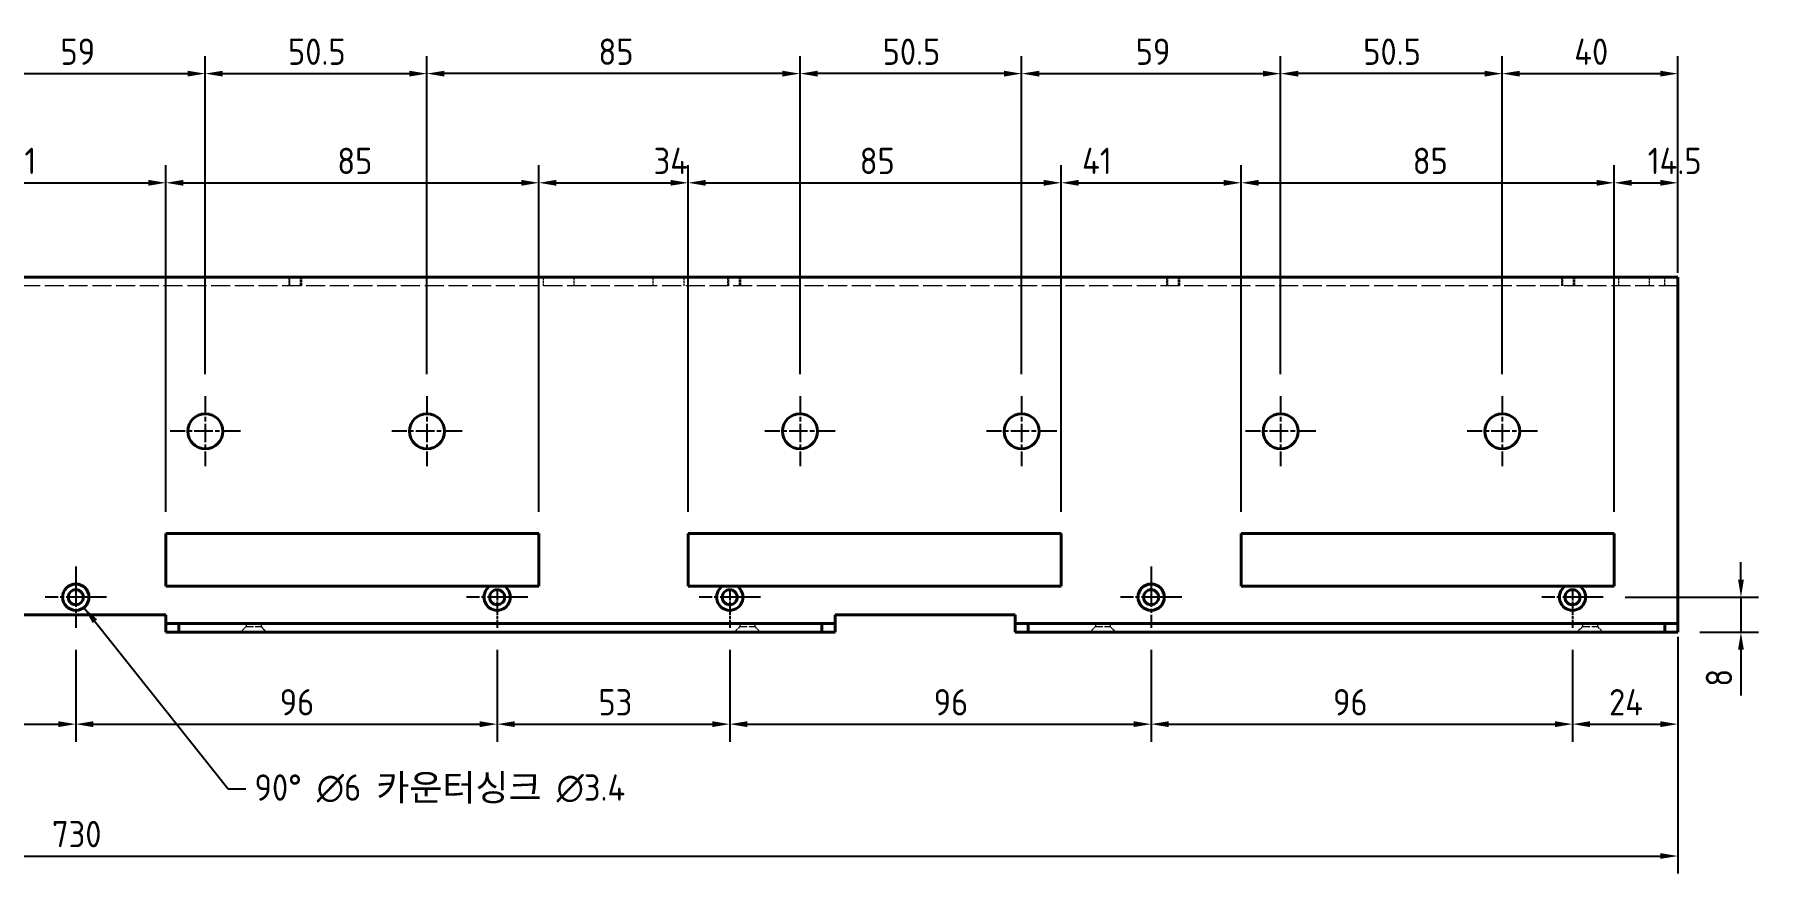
# Model space of a CAD drawing. Header units: millimetres. Extents: x 0 to 1188, y 0 to 840.
# Drawn here: x 526.8 to 919.6, y 196.5 to 387.9 of the extents above; entities that cross this region are included whole.
import ezdxf

# ---------------------------------------------------------------- set-up
doc = ezdxf.new("R2010")
doc.units = ezdxf.units.MM
doc.header["$LTSCALE"] = 2
doc.linetypes.add('CHAIN', pattern=[0.3543, 0.2362, -0.0295, 0.0591, -0.0295])
doc.linetypes.add('DASHED', pattern=[0.2067, 0.1654, -0.0413])
for name, color, linetype, lineweight in [('가려진 것(ISO)', 2, 'DASHED', 18), ('가시적인 것(ISO)', 3, 'Continuous', 40), ('기호(ISO)', 5, 'Continuous', 25), ('중심 표식(ISO)', 1, 'Continuous', 25), ('치수(ISO)', 2, 'Continuous', 25)]:
    doc.layers.add(name, color=color, linetype=linetype, lineweight=lineweight)
doc.styles.add('치수 텍스트_PSTEK_POSCO', font='isocp.shx')
doc.dimstyles.new('치수_PSTEK_POSCO', dxfattribs={"dimscale": 2, "dimtxt": 3, "dimasz": 2, "dimexe": 2, "dimexo": 2.5, "dimgap": 1, "dimtad": 1, "dimrnd": 1e-08, "dimdsep": 46, "dimtxsty": '치수 텍스트_PSTEK_POSCO', "dimcen": 0.09, "dimdle": 10, "dimclrd": 7, "dimclre": 7, "dimclrt": 2, "dimadec": 1, "dimazin": 2, "dimtfac": 1, "dimtmove": 0, "dimatfit": 3, "dimfxl": 0, "dimtolj": 1, "dimlwd": -1, "dimlwe": -1, "dimarcsym": 0})
doc.dimstyles.new('치수_PSTEK_POSCO$7', dxfattribs={"dimscale": 2, "dimtxt": 3, "dimasz": 2, "dimexe": 2, "dimexo": 2.5, "dimgap": 1, "dimtad": 1, "dimrnd": 1e-08, "dimdsep": 46, "dimtxsty": '치수 텍스트_PSTEK_POSCO', "dimcen": 0.09, "dimdle": 10, "dimclrd": 7, "dimclre": 7, "dimclrt": 2, "dimadec": 1, "dimazin": 2, "dimtfac": 1, "dimtmove": 0, "dimatfit": 3, "dimfxl": 0, "dimtolj": 1, "dimlwd": -1, "dimlwe": -1, "dimarcsym": 0})

# ---------------------------------------------------------------- blocks, each defined once
blk = doc.blocks.new('*D23')
at = {"layer": 'Defpoints', "color": 0, "transparency": 16777216}
for p in [(440.23, 252.52), (536.23, 252.52), (536.23, 230.57)]:
    blk.add_point(p, dxfattribs=at)
at = {"layer": '치수(ISO)', "color": 7, "transparency": 16777216}
for p, q in [((440.23, 247.52), (440.23, 226.57)), ((536.23, 247.52), (536.23, 226.57)), ((444.23, 230.57), (532.23, 230.57))]:
    blk.add_line(p, q, dxfattribs=at)
for points in [[(444.23, 231.24), (444.23, 229.9), (440.23, 230.57)], [(532.23, 231.24), (532.23, 229.9), (536.23, 230.57)]]:
    blk.add_solid(points, dxfattribs=at)
at = {"layer": '치수(ISO)', "color": 2, "transparency": 16777216, "insert": (481.68, 235.57), "char_height": 6, "attachment_point": 4, "style": '치수 텍스트_PSTEK_POSCO'}
blk.add_mtext('\\A1;96', dxfattribs=at)
blk = doc.blocks.new('*D24')
at = {"layer": 'Defpoints', "color": 0, "transparency": 16777216}
for p in [(536.23, 252.52), (632.23, 252.52), (632.23, 230.57)]:
    blk.add_point(p, dxfattribs=at)
at = {"layer": '치수(ISO)', "color": 7, "transparency": 16777216}
for p, q in [((536.23, 247.52), (536.23, 226.57)), ((632.23, 247.52), (632.23, 226.57)), ((540.23, 230.57), (628.23, 230.57))]:
    blk.add_line(p, q, dxfattribs=at)
for points in [[(540.23, 231.24), (540.23, 229.9), (536.23, 230.57)], [(628.23, 231.24), (628.23, 229.9), (632.23, 230.57)]]:
    blk.add_solid(points, dxfattribs=at)
at = {"layer": '치수(ISO)', "color": 2, "transparency": 16777216, "insert": (582.68, 235.57), "char_height": 6, "attachment_point": 4, "style": '치수 텍스트_PSTEK_POSCO'}
blk.add_mtext('\\A1;96', dxfattribs=at)
blk = doc.blocks.new('*D25')
at = {"layer": 'Defpoints', "color": 0, "transparency": 16777216}
for p in [(685.23, 252.52), (781.23, 252.52), (781.23, 230.57)]:
    blk.add_point(p, dxfattribs=at)
at = {"layer": '치수(ISO)', "color": 7, "transparency": 16777216}
for p, q in [((685.23, 247.52), (685.23, 226.57)), ((781.23, 247.52), (781.23, 226.57)), ((689.23, 230.57), (777.23, 230.57))]:
    blk.add_line(p, q, dxfattribs=at)
for points in [[(689.23, 231.24), (689.23, 229.9), (685.23, 230.57)], [(777.23, 231.24), (777.23, 229.9), (781.23, 230.57)]]:
    blk.add_solid(points, dxfattribs=at)
at = {"layer": '치수(ISO)', "color": 2, "transparency": 16777216, "insert": (731.68, 235.57), "char_height": 6, "attachment_point": 4, "style": '치수 텍스트_PSTEK_POSCO'}
blk.add_mtext('\\A1;96', dxfattribs=at)
blk = doc.blocks.new('*D26')
at = {"layer": 'Defpoints', "color": 0, "transparency": 16777216}
for p in [(781.23, 252.52), (877.23, 252.52), (877.23, 230.57)]:
    blk.add_point(p, dxfattribs=at)
at = {"layer": '치수(ISO)', "color": 7, "transparency": 16777216}
for p, q in [((781.23, 247.52), (781.23, 226.57)), ((877.23, 247.52), (877.23, 226.57)), ((785.23, 230.57), (873.23, 230.57))]:
    blk.add_line(p, q, dxfattribs=at)
for points in [[(785.23, 231.24), (785.23, 229.9), (781.23, 230.57)], [(873.23, 231.24), (873.23, 229.9), (877.23, 230.57)]]:
    blk.add_solid(points, dxfattribs=at)
at = {"layer": '치수(ISO)', "color": 2, "transparency": 16777216, "insert": (822.68, 235.57), "char_height": 6, "attachment_point": 4, "style": '치수 텍스트_PSTEK_POSCO'}
blk.add_mtext('\\A1;96', dxfattribs=at)
blk = doc.blocks.new('*D27')
at = {"layer": 'Defpoints', "color": 0, "transparency": 16777216}
for p in [(901.23, 255.52), (877.23, 252.52), (901.23, 230.57)]:
    blk.add_point(p, dxfattribs=at)
at = {"layer": '치수(ISO)', "color": 7, "transparency": 16777216}
for p, q in [((877.23, 247.52), (877.23, 226.57)), ((901.23, 250.52), (901.23, 226.57)), ((881.23, 230.57), (897.23, 230.57))]:
    blk.add_line(p, q, dxfattribs=at)
for points in [[(881.23, 231.24), (881.23, 229.9), (877.23, 230.57)], [(897.23, 231.24), (897.23, 229.9), (901.23, 230.57)]]:
    blk.add_solid(points, dxfattribs=at)
at = {"layer": '치수(ISO)', "color": 2, "transparency": 16777216, "insert": (885.56, 235.57), "char_height": 6, "attachment_point": 4, "style": '치수 텍스트_PSTEK_POSCO'}
blk.add_mtext('\\A1;24', dxfattribs=at)
blk = doc.blocks.new('*D28')
at = {"layer": 'Defpoints', "color": 0, "transparency": 16777216}
for p in [(760.73, 354.02), (675.73, 274.02), (760.73, 274.02)]:
    blk.add_point(p, dxfattribs=at)
at = {"layer": '치수(ISO)', "color": 7, "transparency": 16777216}
for p, q in [((675.73, 279.02), (675.73, 358.02)), ((760.73, 279.02), (760.73, 358.02)), ((679.73, 354.02), (756.73, 354.02))]:
    blk.add_line(p, q, dxfattribs=at)
for points in [[(679.73, 354.69), (679.73, 353.36), (675.73, 354.02)], [(756.73, 354.69), (756.73, 353.36), (760.73, 354.02)]]:
    blk.add_solid(points, dxfattribs=at)
at = {"layer": '치수(ISO)', "color": 2, "transparency": 16777216, "insert": (714.83, 359.02), "char_height": 6, "attachment_point": 4, "style": '치수 텍스트_PSTEK_POSCO'}
blk.add_mtext('\\A1;85', dxfattribs=at)
blk = doc.blocks.new('*D29')
at = {"layer": 'Defpoints', "color": 0, "transparency": 16777216}
for p in [(801.73, 354.02), (760.73, 274.02), (801.73, 274.02)]:
    blk.add_point(p, dxfattribs=at)
at = {"layer": '치수(ISO)', "color": 7, "transparency": 16777216}
for p, q in [((760.73, 279.02), (760.73, 358.02)), ((801.73, 279.02), (801.73, 358.02)), ((764.73, 354.02), (797.73, 354.02))]:
    blk.add_line(p, q, dxfattribs=at)
for points in [[(764.73, 354.69), (764.73, 353.36), (760.73, 354.02)], [(797.73, 354.69), (797.73, 353.36), (801.73, 354.02)]]:
    blk.add_solid(points, dxfattribs=at)
at = {"layer": '치수(ISO)', "color": 2, "transparency": 16777216, "insert": (765.5, 359.02), "char_height": 6, "attachment_point": 4, "style": '치수 텍스트_PSTEK_POSCO'}
blk.add_mtext('\\A1;41', dxfattribs=at)
blk = doc.blocks.new('*D30')
at = {"layer": 'Defpoints', "color": 0, "transparency": 16777216}
for p in [(886.73, 354.02), (801.73, 274.02), (886.73, 274.02)]:
    blk.add_point(p, dxfattribs=at)
at = {"layer": '치수(ISO)', "color": 7, "transparency": 16777216}
for p, q in [((801.73, 279.02), (801.73, 358.02)), ((886.73, 279.02), (886.73, 358.02)), ((805.73, 354.02), (882.73, 354.02))]:
    blk.add_line(p, q, dxfattribs=at)
for points in [[(805.73, 354.69), (805.73, 353.36), (801.73, 354.02)], [(882.73, 354.69), (882.73, 353.36), (886.73, 354.02)]]:
    blk.add_solid(points, dxfattribs=at)
at = {"layer": '치수(ISO)', "color": 2, "transparency": 16777216, "insert": (840.83, 359.02), "char_height": 6, "attachment_point": 4, "style": '치수 텍스트_PSTEK_POSCO'}
blk.add_mtext('\\A1;85', dxfattribs=at)
blk = doc.blocks.new('*D31')
at = {"layer": 'Defpoints', "color": 0, "transparency": 16777216}
for p in [(901.23, 354.02), (901.23, 328.52), (886.73, 274.02)]:
    blk.add_point(p, dxfattribs=at)
at = {"layer": '치수(ISO)', "color": 7, "transparency": 16777216}
for p, q in [((886.73, 279.02), (886.73, 358.02)), ((901.23, 333.52), (901.23, 358.02)), ((890.73, 354.02), (897.23, 354.02))]:
    blk.add_line(p, q, dxfattribs=at)
for points in [[(890.73, 354.69), (890.73, 353.36), (886.73, 354.02)], [(897.23, 354.69), (897.23, 353.36), (901.23, 354.02)]]:
    blk.add_solid(points, dxfattribs=at)
at = {"layer": '치수(ISO)', "color": 2, "transparency": 16777216, "insert": (894.38, 359.02), "char_height": 6, "attachment_point": 4, "style": '치수 텍스트_PSTEK_POSCO'}
blk.add_mtext('\\A1;14.5', dxfattribs=at)
blk = doc.blocks.new('*D33')
at = {"layer": 'Defpoints', "color": 0, "transparency": 16777216}
for p in [(171.23, 251.52), (901.23, 251.52), (901.23, 200.5)]:
    blk.add_point(p, dxfattribs=at)
at = {"layer": '치수(ISO)', "color": 7, "transparency": 16777216}
for p, q in [((171.23, 246.52), (171.23, 196.5)), ((901.23, 246.52), (901.23, 196.5)), ((175.23, 200.5), (897.23, 200.5))]:
    blk.add_line(p, q, dxfattribs=at)
for points in [[(175.23, 201.17), (175.23, 199.84), (171.23, 200.5)], [(897.23, 201.17), (897.23, 199.84), (901.23, 200.5)]]:
    blk.add_solid(points, dxfattribs=at)
at = {"layer": '치수(ISO)', "color": 2, "transparency": 16777216, "insert": (530.83, 205.5), "char_height": 6, "attachment_point": 4, "style": '치수 텍스트_PSTEK_POSCO'}
blk.add_mtext('\\A1;730', dxfattribs=at)
blk = doc.blocks.new('*D46')
at = {"layer": 'Defpoints', "color": 0, "transparency": 16777216}
for p in [(884.23, 259.52), (915.61, 259.52), (901.23, 251.52)]:
    blk.add_point(p, dxfattribs=at)
at = {"layer": '치수(ISO)', "color": 7, "transparency": 16777216}
for p, q in [((915.61, 263.52), (915.61, 267.52)), ((889.23, 259.52), (919.61, 259.52)), ((915.61, 259.52), (915.61, 251.52)), ((906.23, 251.52), (919.61, 251.52)), ((915.61, 247.52), (915.61, 237.12))]:
    blk.add_line(p, q, dxfattribs=at)
for points in [[(914.95, 263.52), (916.28, 263.52), (915.61, 259.52)], [(914.95, 247.52), (916.28, 247.52), (915.61, 251.52)]]:
    blk.add_solid(points, dxfattribs=at)
at = {"layer": '치수(ISO)', "color": 2, "transparency": 16777216, "insert": (910.61, 239.12), "char_height": 6, "attachment_point": 4, "rotation": 90, "style": '치수 텍스트_PSTEK_POSCO'}
blk.add_mtext('\\A1;8', dxfattribs=at)
blk = doc.blocks.new('*D53')
at = {"layer": 'Defpoints', "color": 0, "transparency": 16777216}
for p in [(565.73, 378.92), (506.73, 305.37), (565.73, 305.37)]:
    blk.add_point(p, dxfattribs=at)
at = {"layer": '치수(ISO)', "color": 7, "transparency": 16777216}
for p, q in [((506.73, 310.37), (506.73, 382.92)), ((565.73, 310.37), (565.73, 382.92)), ((510.73, 378.92), (561.73, 378.92))]:
    blk.add_line(p, q, dxfattribs=at)
for points in [[(510.73, 379.58), (510.73, 378.25), (506.73, 378.92)], [(561.73, 379.58), (561.73, 378.25), (565.73, 378.92)]]:
    blk.add_solid(points, dxfattribs=at)
at = {"layer": '치수(ISO)', "color": 2, "transparency": 16777216, "insert": (532.74, 383.92), "char_height": 6, "attachment_point": 4, "style": '치수 텍스트_PSTEK_POSCO'}
blk.add_mtext('\\A1;59', dxfattribs=at)
blk = doc.blocks.new('*D54')
at = {"layer": 'Defpoints', "color": 0, "transparency": 16777216}
for p in [(616.23, 378.92), (565.73, 305.37), (616.23, 305.37)]:
    blk.add_point(p, dxfattribs=at)
at = {"layer": '치수(ISO)', "color": 7, "transparency": 16777216}
for p, q in [((565.73, 310.37), (565.73, 382.92)), ((616.23, 310.37), (616.23, 382.92)), ((569.73, 378.92), (612.23, 378.92))]:
    blk.add_line(p, q, dxfattribs=at)
for points in [[(569.73, 379.58), (569.73, 378.25), (565.73, 378.92)], [(612.23, 379.58), (612.23, 378.25), (616.23, 378.92)]]:
    blk.add_solid(points, dxfattribs=at)
at = {"layer": '치수(ISO)', "color": 2, "transparency": 16777216, "insert": (584.58, 383.92), "char_height": 6, "attachment_point": 4, "style": '치수 텍스트_PSTEK_POSCO'}
blk.add_mtext('\\A1;50.5', dxfattribs=at)
blk = doc.blocks.new('*D56')
at = {"layer": 'Defpoints', "color": 0, "transparency": 16777216}
for p in [(632.23, 252.52), (685.23, 252.52), (685.23, 230.57)]:
    blk.add_point(p, dxfattribs=at)
at = {"layer": '치수(ISO)', "color": 7, "transparency": 16777216}
for p, q in [((632.23, 247.52), (632.23, 226.57)), ((685.23, 247.52), (685.23, 226.57)), ((636.23, 230.57), (681.23, 230.57))]:
    blk.add_line(p, q, dxfattribs=at)
for points in [[(636.23, 231.24), (636.23, 229.9), (632.23, 230.57)], [(681.23, 231.24), (681.23, 229.9), (685.23, 230.57)]]:
    blk.add_solid(points, dxfattribs=at)
at = {"layer": '치수(ISO)', "color": 2, "transparency": 16777216, "insert": (655.31, 235.57), "char_height": 6, "attachment_point": 4, "style": '치수 텍스트_PSTEK_POSCO'}
blk.add_mtext('\\A1;53', dxfattribs=at)
blk = doc.blocks.new('*D57')
at = {"layer": 'Defpoints', "color": 0, "transparency": 16777216}
for p in [(675.73, 354.02), (641.73, 274.02), (675.73, 274.02)]:
    blk.add_point(p, dxfattribs=at)
at = {"layer": '치수(ISO)', "color": 7, "transparency": 16777216}
for p, q in [((641.73, 279.02), (641.73, 358.02)), ((675.73, 279.02), (675.73, 358.02)), ((645.73, 354.02), (671.73, 354.02))]:
    blk.add_line(p, q, dxfattribs=at)
for points in [[(645.73, 354.69), (645.73, 353.36), (641.73, 354.02)], [(671.73, 354.69), (671.73, 353.36), (675.73, 354.02)]]:
    blk.add_solid(points, dxfattribs=at)
at = {"layer": '치수(ISO)', "color": 2, "transparency": 16777216, "insert": (667.88, 359.02), "char_height": 6, "attachment_point": 4, "style": '치수 텍스트_PSTEK_POSCO'}
blk.add_mtext('\\A1;34', dxfattribs=at)
blk = doc.blocks.new('*D77')
at = {"layer": 'Defpoints', "color": 0, "transparency": 16777216}
for p in [(901.23, 378.92), (901.23, 328.52), (861.23, 305.37)]:
    blk.add_point(p, dxfattribs=at)
at = {"layer": '치수(ISO)', "color": 7, "transparency": 16777216}
for p, q in [((861.23, 310.37), (861.23, 382.92)), ((901.23, 333.52), (901.23, 382.92)), ((865.23, 378.92), (897.23, 378.92))]:
    blk.add_line(p, q, dxfattribs=at)
for points in [[(865.23, 379.58), (865.23, 378.25), (861.23, 378.92)], [(897.23, 379.58), (897.23, 378.25), (901.23, 378.92)]]:
    blk.add_solid(points, dxfattribs=at)
at = {"layer": '치수(ISO)', "color": 2, "transparency": 16777216, "insert": (877.63, 383.92), "char_height": 6, "attachment_point": 4, "style": '치수 텍스트_PSTEK_POSCO'}
blk.add_mtext('\\A1;40', dxfattribs=at)
blk = doc.blocks.new('*D78')
at = {"layer": 'Defpoints', "color": 0, "transparency": 16777216}
for p in [(810.73, 378.92), (810.73, 305.37), (861.23, 305.37)]:
    blk.add_point(p, dxfattribs=at)
at = {"layer": '치수(ISO)', "color": 7, "transparency": 16777216}
for p, q in [((810.73, 310.37), (810.73, 382.92)), ((861.23, 310.37), (861.23, 382.92)), ((857.23, 378.92), (814.73, 378.92))]:
    blk.add_line(p, q, dxfattribs=at)
for points in [[(814.73, 379.58), (814.73, 378.25), (810.73, 378.92)], [(857.23, 379.58), (857.23, 378.25), (861.23, 378.92)]]:
    blk.add_solid(points, dxfattribs=at)
at = {"layer": '치수(ISO)', "color": 2, "transparency": 16777216, "insert": (829.56, 383.92), "char_height": 6, "attachment_point": 4, "style": '치수 텍스트_PSTEK_POSCO'}
blk.add_mtext('\\A1;50.5', dxfattribs=at)
blk = doc.blocks.new('*D79')
at = {"layer": 'Defpoints', "color": 0, "transparency": 16777216}
for p in [(810.73, 378.92), (751.73, 305.37), (810.73, 305.37)]:
    blk.add_point(p, dxfattribs=at)
at = {"layer": '치수(ISO)', "color": 7, "transparency": 16777216}
for p, q in [((751.73, 310.37), (751.73, 382.92)), ((810.73, 310.37), (810.73, 382.92)), ((755.73, 378.92), (806.73, 378.92))]:
    blk.add_line(p, q, dxfattribs=at)
for points in [[(755.73, 379.58), (755.73, 378.25), (751.73, 378.92)], [(806.73, 379.58), (806.73, 378.25), (810.73, 378.92)]]:
    blk.add_solid(points, dxfattribs=at)
at = {"layer": '치수(ISO)', "color": 2, "transparency": 16777216, "insert": (777.72, 383.92), "char_height": 6, "attachment_point": 4, "style": '치수 텍스트_PSTEK_POSCO'}
blk.add_mtext('\\A1;59', dxfattribs=at)
blk = doc.blocks.new('*D80')
at = {"layer": 'Defpoints', "color": 0, "transparency": 16777216}
for p in [(701.23, 378.92), (701.23, 305.37), (751.73, 305.37)]:
    blk.add_point(p, dxfattribs=at)
at = {"layer": '치수(ISO)', "color": 7, "transparency": 16777216}
for p, q in [((701.23, 310.37), (701.23, 382.92)), ((751.73, 310.37), (751.73, 382.92)), ((747.73, 378.92), (705.23, 378.92))]:
    blk.add_line(p, q, dxfattribs=at)
for points in [[(705.23, 379.58), (705.23, 378.25), (701.23, 378.92)], [(747.73, 379.58), (747.73, 378.25), (751.73, 378.92)]]:
    blk.add_solid(points, dxfattribs=at)
at = {"layer": '치수(ISO)', "color": 2, "transparency": 16777216, "insert": (720.06, 383.92), "char_height": 6, "attachment_point": 4, "style": '치수 텍스트_PSTEK_POSCO'}
blk.add_mtext('\\A1;50.5', dxfattribs=at)
blk = doc.blocks.new('*D81')
at = {"layer": 'Defpoints', "color": 0, "transparency": 16777216}
for p in [(616.23, 378.92), (616.23, 305.37), (701.23, 305.37)]:
    blk.add_point(p, dxfattribs=at)
at = {"layer": '치수(ISO)', "color": 7, "transparency": 16777216}
for p, q in [((616.23, 310.37), (616.23, 382.92)), ((701.23, 310.37), (701.23, 382.92)), ((697.23, 378.92), (620.23, 378.92))]:
    blk.add_line(p, q, dxfattribs=at)
for points in [[(620.23, 379.58), (620.23, 378.25), (616.23, 378.92)], [(697.23, 379.58), (697.23, 378.25), (701.23, 378.92)]]:
    blk.add_solid(points, dxfattribs=at)
at = {"layer": '치수(ISO)', "color": 2, "transparency": 16777216, "insert": (655.31, 383.92), "char_height": 6, "attachment_point": 4, "style": '치수 텍스트_PSTEK_POSCO'}
blk.add_mtext('\\A1;85', dxfattribs=at)
blk = doc.blocks.new('*D82')
at = {"layer": 'Defpoints', "color": 0, "transparency": 16777216}
for p in [(641.73, 354.02), (556.73, 274.02), (641.73, 274.02)]:
    blk.add_point(p, dxfattribs=at)
at = {"layer": '치수(ISO)', "color": 7, "transparency": 16777216}
for p, q in [((556.73, 279.02), (556.73, 358.02)), ((641.73, 279.02), (641.73, 358.02)), ((560.73, 354.02), (637.73, 354.02))]:
    blk.add_line(p, q, dxfattribs=at)
for points in [[(560.73, 354.69), (560.73, 353.36), (556.73, 354.02)], [(637.73, 354.69), (637.73, 353.36), (641.73, 354.02)]]:
    blk.add_solid(points, dxfattribs=at)
at = {"layer": '치수(ISO)', "color": 2, "transparency": 16777216, "insert": (595.81, 359.02), "char_height": 6, "attachment_point": 4, "style": '치수 텍스트_PSTEK_POSCO'}
blk.add_mtext('\\A1;85', dxfattribs=at)
blk = doc.blocks.new('*D84')
at = {"layer": 'Defpoints', "color": 0, "transparency": 16777216}
for p in [(556.73, 354.02), (515.73, 274.02), (556.73, 274.02)]:
    blk.add_point(p, dxfattribs=at)
at = {"layer": '치수(ISO)', "color": 7, "transparency": 16777216}
for p, q in [((515.73, 279.02), (515.73, 358.02)), ((556.73, 279.02), (556.73, 358.02)), ((519.73, 354.02), (552.73, 354.02))]:
    blk.add_line(p, q, dxfattribs=at)
for points in [[(519.73, 354.69), (519.73, 353.36), (515.73, 354.02)], [(552.73, 354.69), (552.73, 353.36), (556.73, 354.02)]]:
    blk.add_solid(points, dxfattribs=at)
at = {"layer": '치수(ISO)', "color": 2, "transparency": 16777216, "insert": (520.48, 359.02), "char_height": 6, "attachment_point": 4, "style": '치수 텍스트_PSTEK_POSCO'}
blk.add_mtext('\\A1;41', dxfattribs=at)

msp = doc.modelspace()

# ---------------------------------------------------------------- linework, layer by layer
at = {"layer": '가려진 것(ISO)', "ltscale": 13.080328}
msp.add_line((901.2322, 330.5247), (171.2322, 330.5247), dxfattribs=at)
at = {"layer": '가려진 것(ISO)', "ltscale": 1.904597}
for p, q in [((584.7322, 332.5247), (584.7322, 330.5247)), ((585.0027, 330.5247), (585.0027, 332.5247)), ((587.4617, 330.5247), (587.4617, 332.5247)), ((587.7322, 330.5247), (587.7322, 332.5247)), ((642.7322, 332.5247), (642.7322, 330.5247)), ((649.7322, 332.5247), (649.7322, 330.5247)), ((667.7322, 332.5247), (667.7322, 330.5247)), ((674.7322, 332.5247), (674.7322, 330.5247)), ((684.7322, 332.5247), (684.7322, 330.5247)), ((685.0027, 330.5247), (685.0027, 332.5247)), ((687.4617, 330.5247), (687.4617, 332.5247)), ((687.7322, 330.5247), (687.7322, 332.5247)), ((784.7322, 332.5247), (784.7322, 330.5247)), ((785.0027, 330.5247), (785.0027, 332.5247)), ((787.4617, 330.5247), (787.4617, 332.5247)), ((787.7322, 330.5247), (787.7322, 332.5247)), ((874.7322, 332.5247), (874.7322, 330.5247)), ((875.0027, 330.5247), (875.0027, 332.5247)), ((877.4617, 330.5247), (877.4617, 332.5247)), ((877.7322, 330.5247), (877.7322, 332.5247)), ((887.7322, 332.5247), (887.7322, 330.5247)), ((894.7322, 332.5247), (894.7322, 330.5247)), ((898.2322, 330.5247), (898.2322, 332.5247))]:
    msp.add_line(p, q, dxfattribs=at)
at = {"layer": '가려진 것(ISO)', "ltscale": 1.750771}
for p, q in [((575.0322, 252.8247), (573.7322, 251.5247)), ((578.4322, 252.8247), (579.7322, 251.5247)), ((687.5322, 252.8247), (686.2322, 251.5247)), ((690.9322, 252.8247), (692.2322, 251.5247)), ((768.5322, 252.8247), (767.2322, 251.5247)), ((771.9322, 252.8247), (773.2322, 251.5247)), ((879.5322, 252.8247), (878.2322, 251.5247)), ((882.9322, 252.8247), (884.2322, 251.5247))]:
    msp.add_line(p, q, dxfattribs=at)
at = {"layer": '가려진 것(ISO)', "ltscale": 0.666544}
for p, q in [((575.0322, 253.5247), (575.0322, 252.8247)), ((578.4322, 253.5247), (578.4322, 252.8247)), ((687.5322, 253.5247), (687.5322, 252.8247)), ((690.9322, 253.5247), (690.9322, 252.8247)), ((768.5322, 253.5247), (768.5322, 252.8247)), ((771.9322, 253.5247), (771.9322, 252.8247)), ((879.5322, 253.5247), (879.5322, 252.8247)), ((882.9322, 253.5247), (882.9322, 252.8247))]:
    msp.add_line(p, q, dxfattribs=at)
at = {"layer": '가려진 것(ISO)', "ltscale": 5.086114}
for p, q in [((575.0322, 252.8247), (578.4322, 252.8247)), ((687.5322, 252.8247), (690.9322, 252.8247)), ((768.5322, 252.8247), (771.9322, 252.8247)), ((879.5322, 252.8247), (882.9322, 252.8247))]:
    msp.add_line(p, q, dxfattribs=at)
at = {"layer": '가시적인 것(ISO)'}
for p, q in [((171.2322, 332.5247), (901.2322, 332.5247)), ((901.2322, 328.5247), (901.2322, 332.5247)), ((901.2322, 328.5247), (901.2322, 255.5247)), ((556.7322, 262.0247), (556.7322, 274.0247)), ((556.7322, 274.0247), (641.7322, 274.0247)), ((641.7322, 274.0247), (641.7322, 262.0247)), ((675.7322, 262.0247), (675.7322, 274.0247)), ((675.7322, 274.0247), (760.7322, 274.0247)), ((760.7322, 274.0247), (760.7322, 262.0247)), ((801.7322, 262.0247), (801.7322, 274.0247)), ((801.7322, 274.0247), (886.7322, 274.0247)), ((886.7322, 274.0247), (886.7322, 262.0247)), ((630.5739, 262.0247), (556.7322, 262.0247)), ((641.7322, 262.0247), (633.8905, 262.0247)), ((683.5739, 262.0247), (675.7322, 262.0247)), ((760.7322, 262.0247), (686.8905, 262.0247)), ((875.5739, 262.0247), (801.7322, 262.0247)), ((886.7322, 262.0247), (878.8905, 262.0247)), ((515.7322, 255.5247), (556.7322, 255.5247)), ((556.7322, 255.5247), (556.7322, 253.5247)), ((709.2322, 253.5247), (709.2322, 255.5247)), ((709.2322, 255.5247), (750.2322, 255.5247)), ((750.2322, 255.5247), (750.2322, 253.5247)), ((901.2322, 253.5247), (901.2322, 255.5247)), ((559.7322, 253.5247), (556.7322, 253.5247)), ((556.7322, 253.5247), (556.7322, 251.5247)), ((556.7322, 251.5247), (559.7322, 251.5247)), ((559.7322, 251.5247), (559.7322, 253.5247)), ((559.7322, 253.5247), (706.2322, 253.5247)), ((559.7322, 251.5247), (706.2322, 251.5247)), ((709.2322, 253.5247), (706.2322, 253.5247)), ((706.2322, 253.5247), (706.2322, 251.5247)), ((706.2322, 251.5247), (709.2322, 251.5247)), ((709.2322, 251.5247), (709.2322, 253.5247)), ((753.2322, 253.5247), (750.2322, 253.5247)), ((750.2322, 253.5247), (750.2322, 251.5247)), ((750.2322, 251.5247), (753.2322, 251.5247)), ((753.2322, 251.5247), (753.2322, 253.5247)), ((753.2322, 253.5247), (898.2322, 253.5247)), ((753.2322, 251.5247), (898.2322, 251.5247)), ((901.2322, 253.5247), (898.2322, 253.5247)), ((898.2322, 253.5247), (898.2322, 251.5247)), ((898.2322, 251.5247), (901.2322, 251.5247)), ((901.2322, 251.5247), (901.2322, 253.5247))]:
    msp.add_line(p, q, dxfattribs=at)
for centre, radius in [((565.7322, 297.3747), 4), ((616.2322, 297.3747), 4), ((701.2322, 297.3747), 4), ((751.7322, 297.3747), 4), ((810.7322, 297.3747), 4), ((861.2322, 297.3747), 4), ((536.2322, 259.5247), 3), ((536.2322, 259.5247), 1.7), ((632.2322, 259.5247), 1.7), ((685.2322, 259.5247), 1.7), ((781.2322, 259.5247), 3), ((781.2322, 259.5247), 1.7), ((877.2322, 259.5247), 1.7)]:
    msp.add_circle(centre, radius, dxfattribs=at)
for centre in [(632.2322, 259.5247), (685.2322, 259.5247), (877.2322, 259.5247)]:
    msp.add_arc(centre, 3, 123.55731, 56.44269, dxfattribs=at)
for points in [[(630.5739, 262.0247), (632.2322, 262.0247), (633.8905, 262.0247)], [(683.5739, 262.0247), (685.2322, 262.0247), (686.8905, 262.0247)], [(875.5739, 262.0247), (877.2322, 262.0247), (878.8905, 262.0247)]]:
    msp.add_rational_spline(points, [1, 1.2, 1], degree=2, dxfattribs=at)
at = {"layer": '중심 표식(ISO)', "linetype": 'CHAIN', "ltscale": 8.88956}
for p, q in [((565.7322, 305.3747), (565.7322, 289.3747)), ((616.2322, 305.3747), (616.2322, 289.3747)), ((701.2322, 305.3747), (701.2322, 289.3747)), ((751.7322, 305.3747), (751.7322, 289.3747)), ((810.7322, 305.3747), (810.7322, 289.3747)), ((861.2322, 305.3747), (861.2322, 289.3747)), ((573.7322, 297.3747), (557.7322, 297.3747)), ((624.2322, 297.3747), (608.2322, 297.3747)), ((709.2322, 297.3747), (693.2322, 297.3747)), ((759.7322, 297.3747), (743.7322, 297.3747)), ((818.7322, 297.3747), (802.7322, 297.3747)), ((869.2322, 297.3747), (853.2322, 297.3747))]:
    msp.add_line(p, q, dxfattribs=at)
at = {"layer": '중심 표식(ISO)', "linetype": 'CHAIN', "ltscale": 7.778352}
for p, q in [((536.2322, 266.5247), (536.2322, 252.5247)), ((781.2322, 266.5247), (781.2322, 252.5247)), ((543.2322, 259.5247), (529.2322, 259.5247)), ((639.2322, 259.5247), (625.2322, 259.5247)), ((692.2322, 259.5247), (678.2322, 259.5247)), ((788.2322, 259.5247), (774.2322, 259.5247)), ((884.2322, 259.5247), (870.2322, 259.5247))]:
    msp.add_line(p, q, dxfattribs=at)
at = {"layer": '중심 표식(ISO)', "linetype": 'CHAIN', "ltscale": 4.722531}
for p, q in [((632.2322, 261.0247), (632.2322, 252.5247)), ((685.2322, 261.0247), (685.2322, 252.5247)), ((877.2322, 261.0247), (877.2322, 252.5247))]:
    msp.add_line(p, q, dxfattribs=at)

# ---------------------------------------------------------------- texts
at = {"layer": '기호(ISO)', "color": 2, "insert": (576.9589, 215.7941), "char_height": 6.0000002, "width": 98.74739, "attachment_point": 4, "line_spacing_factor": 0.525, "style": '치수 텍스트_PSTEK_POSCO'}
msp.add_mtext('{90° \\fAIGDT|b0|i0;\\H6.0000;n\\fisocp|b0|i0;\\H6.0000;6 카운터싱크 \\fAIGDT|b0|i0;\\H6.0000;n\\fisocp|b0|i0;\\H6.0000;3.4}', dxfattribs=at)

# ---------------------------------------------------------------- dimensions: what is measured, and where the dimension line sits
at = {"layer": '치수(ISO)', "color": 7}
for base, p1, p2, angle, override, picture, middle in [((565.7322, 378.9173), (506.7322, 305.3747), (565.7322, 305.3747), 180, {"dimdec": 2, "dimtp": 0, "dimtm": 0, "dimtdec": 2, "dimtofl": 0, "dimatfit": 1}, '*D53', (536.2522, 378.9173)), ((616.2322, 378.9173), (565.7322, 305.3747), (616.2322, 305.3747), 180, {"dimdec": 2, "dimtp": 0, "dimtm": 0, "dimtdec": 2, "dimtofl": 0, "dimatfit": 1}, '*D54', (591.0022, 378.9173)), ((616.2322, 378.9173), (701.2322, 305.3747), (616.2322, 305.3747), 180, {"dimdec": 2, "dimtp": 0, "dimtm": 0, "dimtdec": 2, "dimtofl": 0, "dimatfit": 1}, '*D81', (658.7322, 378.9173)), ((701.2322, 378.9173), (751.7322, 305.3747), (701.2322, 305.3747), 180, {"dimdec": 2, "dimtp": 0, "dimtm": 0, "dimtdec": 2, "dimtofl": 0, "dimatfit": 1}, '*D80', (726.4822, 378.9173)), ((810.7322, 378.9173), (751.7322, 305.3747), (810.7322, 305.3747), 180, {"dimdec": 2, "dimtp": 0, "dimtm": 0, "dimtdec": 2, "dimtofl": 0, "dimatfit": 1}, '*D79', (781.2322, 378.9173)), ((810.7322, 378.9173), (861.2322, 305.3747), (810.7322, 305.3747), 180, {"dimdec": 2, "dimtp": 0, "dimtm": 0, "dimtdec": 2, "dimtofl": 0, "dimatfit": 1}, '*D78', (835.9822, 378.9173)), ((901.2322, 378.9173), (861.2322, 305.3747), (901.2322, 328.5247), 180, {"dimdec": 2, "dimtp": 0, "dimtm": 0, "dimtdec": 2, "dimtofl": 0, "dimatfit": 1}, '*D77', (881.2322, 378.9173)), ((556.7322, 354.0247), (515.7322, 274.0247), (556.7322, 274.0247), 180, {"dimdec": 2, "dimtp": 0, "dimtm": 0, "dimtdec": 2, "dimtofl": 0, "dimatfit": 1}, '*D84', (523.4822, 354.0247)), ((641.7322, 354.0247), (556.7322, 274.0247), (641.7322, 274.0247), 180, {"dimdec": 2, "dimtp": 0, "dimtm": 0, "dimtdec": 2, "dimtofl": 0, "dimatfit": 1}, '*D82', (599.2322, 354.0247)), ((675.7322, 354.0247), (641.7322, 274.0247), (675.7322, 274.0247), 180, {"dimdec": 2, "dimtp": 0, "dimtm": 0, "dimtdec": 2, "dimtofl": 0, "dimatfit": 1}, '*D57', (671.4822, 354.0247)), ((760.7322, 354.0247), (675.7322, 274.0247), (760.7322, 274.0247), 180, {"dimdec": 2, "dimtp": 0, "dimtm": 0, "dimtdec": 2, "dimtofl": 0, "dimatfit": 1}, '*D28', (718.2522, 354.0247)), ((801.7322, 354.0247), (760.7322, 274.0247), (801.7322, 274.0247), 180, {"dimdec": 2, "dimtp": 0, "dimtm": 0, "dimtdec": 2, "dimtofl": 0, "dimatfit": 1}, '*D29', (768.5022, 354.0247)), ((886.7322, 354.0247), (801.7322, 274.0247), (886.7322, 274.0247), 180, {"dimdec": 2, "dimtp": 0, "dimtm": 0, "dimtdec": 2, "dimtofl": 0, "dimatfit": 1}, '*D30', (844.2522, 354.0247)), ((901.2322, 354.0247), (886.7322, 274.0247), (901.2322, 328.5247), 180, {"dimdec": 2, "dimtp": 0, "dimtm": 0, "dimtdec": 2, "dimtofl": 0, "dimatfit": 1}, '*D31', (900.5022, 354.0247)), ((915.6134, 259.5247), (901.2322, 251.5247), (884.2322, 259.5247), 90, {"dimdec": 2, "dimtp": 0, "dimtm": 0, "dimtdec": 2, "dimtofl": 1, "dimatfit": 1}, '*D46', (915.6134, 240.3247)), ((901.2322, 230.5707), (877.2322, 252.5247), (901.2322, 255.5247), 180, {"dimdec": 2, "dimtp": 0, "dimtm": 0, "dimtdec": 2, "dimtofl": 0, "dimatfit": 1}, '*D27', (889.2322, 230.5707)), ((901.2322, 200.5025), (171.2322, 251.5247), (901.2322, 251.5247), 180, {"dimdec": 2, "dimtp": 0, "dimtm": 0, "dimtdec": 2, "dimtofl": 0, "dimatfit": 1}, '*D33', (536.2322, 200.5025)), ((536.2322, 230.5707), (440.2322, 252.5247), (536.2322, 252.5247), 180, {"dimdec": 2, "dimtp": 0, "dimtm": 0, "dimtdec": 2, "dimtofl": 0, "dimatfit": 1}, '*D23', (485.2522, 230.5707)), ((632.2322, 230.5707), (536.2322, 252.5247), (632.2322, 252.5247), 180, {"dimdec": 2, "dimtp": 0, "dimtm": 0, "dimtdec": 2, "dimtofl": 0, "dimatfit": 1}, '*D24', (586.2522, 230.5707)), ((685.2322, 230.5707), (632.2322, 252.5247), (685.2322, 252.5247), 180, {"dimdec": 2, "dimtp": 0, "dimtm": 0, "dimtdec": 2, "dimtofl": 0, "dimatfit": 1}, '*D56', (658.7322, 230.5707)), ((781.2322, 230.5707), (685.2322, 252.5247), (781.2322, 252.5247), 180, {"dimdec": 2, "dimtp": 0, "dimtm": 0, "dimtdec": 2, "dimtofl": 0, "dimatfit": 1}, '*D25', (735.2522, 230.5707)), ((877.2322, 230.5707), (781.2322, 252.5247), (877.2322, 252.5247), 180, {"dimdec": 2, "dimtp": 0, "dimtm": 0, "dimtdec": 2, "dimtofl": 0, "dimatfit": 1}, '*D26', (826.2522, 230.5707))]:
    dim = msp.add_linear_dim(base=base, p1=p1, p2=p2, angle=angle, dimstyle='치수_PSTEK_POSCO', override=override, dxfattribs=at)
    dim.commit()
    dim.dimension.update_dxf_attribs({"geometry": picture, "text_midpoint": middle, "dimtype": 160})

# ---------------------------------------------------------------- leaders
at = {"layer": '기호(ISO)', "color": 7, "annotation_type": 0, "has_hookline": 1, "hookline_direction": 0, "text_width": 89.473}
msp.add_leader([(538.0946, 257.1728), (570.9589, 215.7941), (574.9589, 215.7941)], dimstyle='치수_PSTEK_POSCO$7', override={"dimtad": 0}, dxfattribs=at)

doc.saveas('drawing.dxf')
